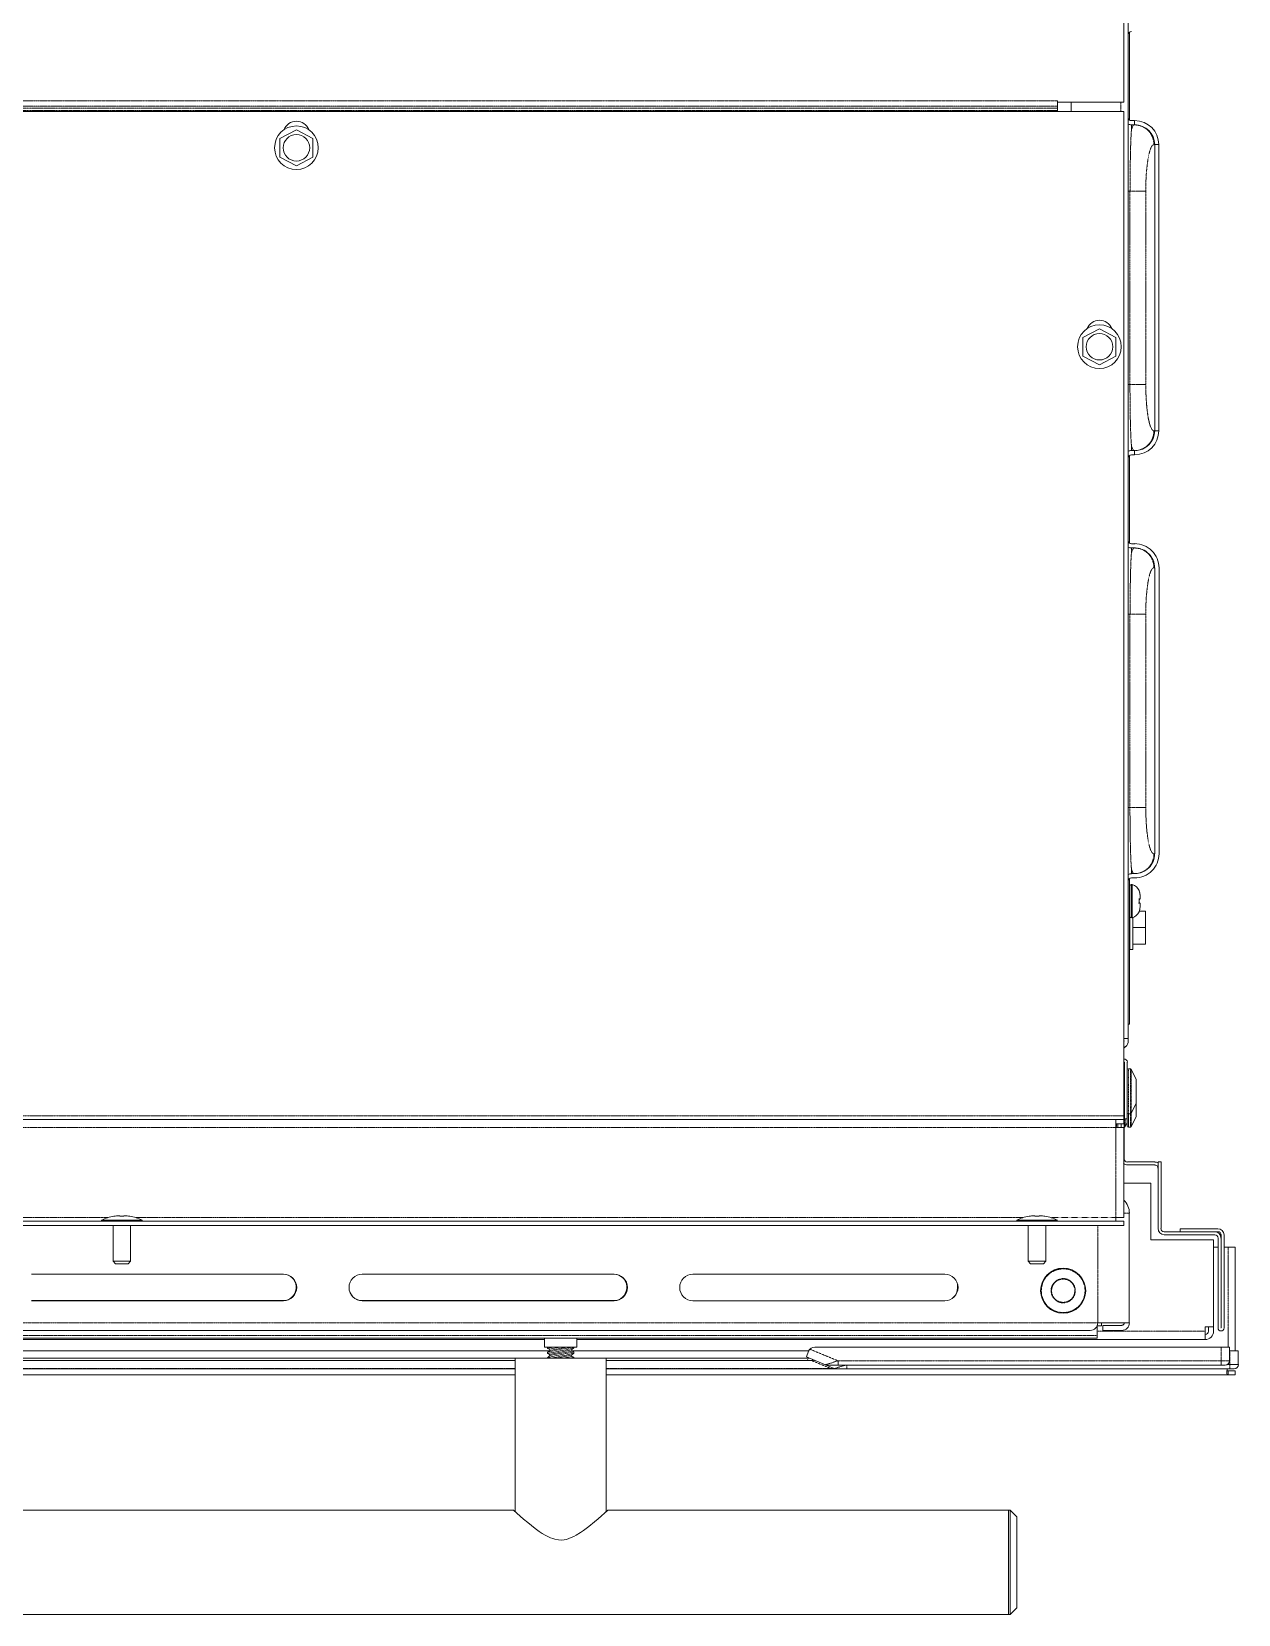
# Model space of a CAD drawing. Header units: millimetres. Extents: x 60499 to 556746, y 248297 to 497145.
# Drawn here: x 282050 to 294693, y 366633 to 383220 of the extents above; entities that cross this region are included whole.
import ezdxf

# ---------------------------------------------------------------- set-up
doc = ezdxf.new("R2010")
doc.units = ezdxf.units.MM
doc.linetypes.add('PHANTOM', pattern=[20, 10, -2, 2, -2, 2, -2])

msp = doc.modelspace()

# ---------------------------------------------------------------- linework, layer by layer
at = {"color": 7, "lineweight": 13, "ltscale": 0.03937}
for p, q in [((293492, 387541), (293492, 382480)), ((293539, 372669), (293539, 387497)), ((293552, 383213), (293552, 382295)), ((262853, 382384), (293492, 382384)), ((293492, 382384), (293492, 371857)), ((293817, 382036), (293817, 379037)), ((293860, 382036), (293860, 379037)), ((293552, 378779), (293552, 377860)), ((293817, 377602), (293817, 374603)), ((293862, 377602), (293862, 374603)), ((293552, 374344), (293552, 372817)), ((293498, 372420), (293498, 371408)), ((293409, 371818), (262936, 371818)), ((293492, 371735), (293492, 370792)), ((293492, 370754), (262853, 370754)), ((293551, 370836), (293551, 369689)), ((293492, 370710), (262853, 370710)), ((294434, 369647), (294434, 370559)), ((294481, 369635), (294481, 370577)), ((294512, 370577), (294512, 369635)), ((294513, 369635), (294513, 370609)), ((294544, 370609), (294544, 369635)), ((294659, 370482), (294659, 369394)), ((282050, 370198), (284688, 370198)), ((285514, 370198), (288153, 370198)), ((288979, 370198), (291617, 370198)), ((282050, 369922), (284683, 369922)), ((284688, 369920), (282050, 369920)), ((285514, 369922), (288147, 369922)), ((288153, 369920), (285514, 369920)), ((291617, 369920), (288979, 369920)), ((293141, 369609), (263199, 369609)), ((263127, 369528), (293213, 369528)), ((287472, 369394), (268863, 369394)), ((268917, 369513), (287423, 369513)), ((290193, 369394), (287709, 369394)), ((287763, 369513), (294347, 369513)), ((294512, 369434), (290255, 369434)), ((268886, 369317), (287454, 369317)), ((269223, 369317), (287117, 369317)), ((269223, 369292), (287117, 369292)), ((287117, 369317), (288069, 369317)), ((287117, 369317), (287117, 367709)), ((287731, 369317), (290188, 369317)), ((288069, 369317), (289621, 369317)), ((288069, 369317), (288069, 367709)), ((288069, 369292), (290177, 369292)), ((290499, 369245), (294512, 369245)), ((269223, 369206), (287117, 369206)), ((287117, 369145), (280143, 369145)), ((288069, 369206), (290425, 369206)), ((294586, 369145), (288069, 369145)), ((290591, 369206), (294604, 369206)), ((269241, 367724), (287100, 367724)), ((288086, 367724), (292286, 367724)), ((292286, 366633), (292286, 367724)), ((292286, 366633), (292286, 367724)), ((292304, 366633), (292304, 367724)), ((292373, 366703), (292373, 367655)), ((264054, 366633), (292286, 366633))]:
    msp.add_line(p, q, dxfattribs=at)
at = {"color": 7, "linetype": 'PHANTOM', "lineweight": 13, "ltscale": 0.03937}
for p, q in [((263546, 382494), (292799, 382494)), ((263546, 382439), (292799, 382439)), ((292799, 382419), (263546, 382419)), ((292799, 382395), (263546, 382395)), ((293558, 379523), (293558, 381550)), ((293723, 379523), (293723, 381550)), ((293558, 375089), (293558, 377116)), ((293723, 375089), (293723, 377116)), ((262853, 371857), (293492, 371857)), ((293409, 371735), (262936, 371735)), ((293409, 371735), (293409, 370792)), ((273495, 370792), (282850, 370792)), ((283140, 370792), (292439, 370792)), ((293221, 369715), (293221, 370710)), ((294586, 370482), (294586, 369434)), ((263119, 369689), (293221, 369689)), ((263127, 369555), (293213, 369555)), ((293213, 369600), (294347, 369600)), ((290499, 369290), (294512, 369290)), ((269223, 369209), (287117, 369209)), ((288069, 369209), (290425, 369209))]:
    msp.add_line(p, q, dxfattribs=at)
at = {"color": 7, "lineweight": 13, "ltscale": 0.000310582}
msp.add_line((292799, 382494), (292799, 382480), dxfattribs=at)
at = {"color": 7, "lineweight": 13, "ltscale": 0.001237}
msp.add_line((292799, 382439), (292799, 382494), dxfattribs=at)
at = {"color": 7, "lineweight": 13, "ltscale": 0.015625}
msp.add_line((293492, 382480), (292799, 382480), dxfattribs=at)
at = {"color": 7, "lineweight": 13, "ltscale": 0.000460647}
msp.add_line((292799, 382439), (292799, 382419), dxfattribs=at)
at = {"color": 7, "lineweight": 13, "ltscale": 0.000530333}
msp.add_line((292799, 382419), (292799, 382395), dxfattribs=at)
at = {"color": 7, "lineweight": 13, "ltscale": 0.00024402}
msp.add_line((292799, 382384), (292799, 382395), dxfattribs=at)
at = {"color": 7, "lineweight": 13, "ltscale": 0.002162}
msp.add_line((292941, 382384), (292941, 382480), dxfattribs=at)
at = {"color": 7, "linetype": 'PHANTOM', "lineweight": 13, "ltscale": 0.002162}
msp.add_line((293462, 382384), (293462, 382480), dxfattribs=at)
at = {"color": 7, "lineweight": 13, "ltscale": 0.004405}
for p, q in [((284824, 382192), (284651, 382101)), ((284997, 382101), (284824, 382192)), ((284651, 382101), (284651, 381906)), ((284997, 381906), (284997, 382101)), ((284651, 381906), (284824, 381815)), ((284824, 381815), (284997, 381906)), ((293238, 380106), (293065, 380015)), ((293065, 380015), (293065, 379820)), ((293411, 380015), (293238, 380106)), ((293411, 379820), (293411, 380015)), ((293065, 379820), (293238, 379729)), ((293238, 379729), (293411, 379820))]:
    msp.add_line(p, q, dxfattribs=at)
at = {"color": 7, "lineweight": 13, "ltscale": 0.000752847}
for p, q in [((293606, 382288), (293573, 382288)), ((293606, 382243), (293573, 382243)), ((293606, 378830), (293573, 378830)), ((293606, 378786), (293573, 378786)), ((293606, 377853), (293573, 377853)), ((293606, 377809), (293573, 377809)), ((293606, 374396), (293573, 374396)), ((293606, 374351), (293573, 374351))]:
    msp.add_line(p, q, dxfattribs=at)
at = {"color": 7, "linetype": 'PHANTOM', "lineweight": 13, "ltscale": 0.00112}
for p, q in [((293573, 382194), (293573, 382243)), ((293573, 377759), (293573, 377809))]:
    msp.add_line(p, q, dxfattribs=at)
at = {"color": 7, "lineweight": 13, "ltscale": 0.000999991}
for p, q in [((293606, 382243), (293606, 382288)), ((294604, 369206), (294649, 369206))]:
    msp.add_line(p, q, dxfattribs=at)
at = {"color": 7, "linetype": 'PHANTOM', "lineweight": 13, "ltscale": 0.00017842}
for p, q in [((293809, 382036), (293817, 382036)), ((293817, 379037), (293809, 379037)), ((293809, 377602), (293817, 377602)), ((293817, 374603), (293809, 374603))]:
    msp.add_line(p, q, dxfattribs=at)
at = {"color": 7, "linetype": 'PHANTOM', "lineweight": 13, "ltscale": 0.000984793}
for p, q in [((293817, 382036), (293860, 382036)), ((293817, 379037), (293860, 379037))]:
    msp.add_line(p, q, dxfattribs=at)
at = {"color": 7, "linetype": 'PHANTOM', "lineweight": 13, "ltscale": 0.000419557}
for p, q in [((293558, 381550), (293539, 381550)), ((293558, 379523), (293539, 379523)), ((293558, 377116), (293539, 377116)), ((293558, 375089), (293539, 375089))]:
    msp.add_line(p, q, dxfattribs=at)
at = {"color": 7, "linetype": 'PHANTOM', "lineweight": 13, "ltscale": 0.003721}
for p, q in [((293723, 381550), (293558, 381550)), ((293723, 379523), (293558, 379523)), ((293723, 377116), (293558, 377116)), ((293723, 375089), (293558, 375089))]:
    msp.add_line(p, q, dxfattribs=at)
at = {"color": 7, "linetype": 'PHANTOM', "lineweight": 13, "ltscale": 0.001119}
for p, q in [((293573, 378880), (293573, 378830)), ((293573, 374445), (293573, 374396))]:
    msp.add_line(p, q, dxfattribs=at)
at = {"color": 7, "lineweight": 13, "ltscale": 0.001}
for p, q in [((293606, 378830), (293606, 378786)), ((294512, 369245), (294556, 369245))]:
    msp.add_line(p, q, dxfattribs=at)
at = {"color": 7, "lineweight": 13, "ltscale": 0.000134154}
msp.add_line((293612, 377853), (293606, 377853), dxfattribs=at)
at = {"color": 7, "linetype": 'PHANTOM', "lineweight": 13, "ltscale": 0.003901}
msp.add_line((293569, 374281), (293569, 374108), dxfattribs=at)
at = {"color": 7, "lineweight": 13, "ltscale": 0.000301812}
for p, q in [((293569, 374281), (293582, 374281)), ((293569, 373935), (293582, 373935))]:
    msp.add_line(p, q, dxfattribs=at)
at = {"color": 7, "lineweight": 13, "ltscale": 0.003901}
for p, q in [((293582, 374281), (293582, 374108)), ((293582, 374108), (293582, 373935))]:
    msp.add_line(p, q, dxfattribs=at)
at = {"color": 7, "linetype": 'PHANTOM', "lineweight": 13, "ltscale": 2.67297e-05}
msp.add_line((293652, 374218), (293654, 374218), dxfattribs=at)
at = {"color": 7, "lineweight": 13, "ltscale": 1.17944e-05}
msp.add_line((293653, 374218), (293652, 374218), dxfattribs=at)
at = {"color": 7, "linetype": 'PHANTOM', "lineweight": 13, "ltscale": 3.54436e-05}
msp.add_line((293569, 374108), (293569, 374106), dxfattribs=at)
at = {"color": 7, "linetype": 'PHANTOM', "lineweight": 13, "ltscale": 0.003866}
msp.add_line((293569, 374106), (293569, 373935), dxfattribs=at)
at = {"color": 7, "lineweight": 13, "ltscale": 8.98707e-05}
msp.add_line((293654, 374125), (293657, 374125), dxfattribs=at)
at = {"color": 7, "lineweight": 13, "ltscale": 8.80684e-05}
msp.add_line((293657, 374091), (293654, 374091), dxfattribs=at)
at = {"color": 7, "lineweight": 13, "ltscale": 0.000874377}
msp.add_line((293663, 374131), (293663, 374170), dxfattribs=at)
at = {"color": 7, "lineweight": 13, "ltscale": 0.000899367}
msp.add_line((293663, 374045), (293663, 374085), dxfattribs=at)
at = {"color": 7, "lineweight": 13, "ltscale": 6.24769e-05}
for p, q in [((293555, 373896), (293552, 373896)), ((293555, 373841), (293552, 373841)), ((293555, 373830), (293552, 373830)), ((293555, 373819), (293552, 373819)), ((293555, 373764), (293552, 373764)), ((293555, 373668), (293552, 373668)), ((293555, 373601), (293552, 373601))]:
    msp.add_line(p, q, dxfattribs=at)
at = {"color": 7, "lineweight": 13, "ltscale": 0.002516}
msp.add_line((293555, 373830), (293555, 373942), dxfattribs=at)
at = {"color": 7, "lineweight": 13, "ltscale": 0.007575}
msp.add_line((293589, 373937), (293589, 373601), dxfattribs=at)
at = {"color": 7, "lineweight": 13, "ltscale": 1.19304e-05}
msp.add_line((293652, 373996), (293652, 373995), dxfattribs=at)
at = {"color": 7, "linetype": 'PHANTOM', "lineweight": 13, "ltscale": 2.72055e-05}
msp.add_line((293653, 373995), (293652, 373995), dxfattribs=at)
at = {"color": 7, "lineweight": 13, "ltscale": 0.001509}
msp.add_line((293655, 374003), (293722, 374003), dxfattribs=at)
at = {"color": 7, "lineweight": 13, "ltscale": 0.0039}
for p, q in [((293722, 374003), (293722, 373830)), ((293722, 373830), (293722, 373657))]:
    msp.add_line(p, q, dxfattribs=at)
at = {"color": 7, "lineweight": 13, "ltscale": 0.003659}
msp.add_line((293555, 373668), (293555, 373830), dxfattribs=at)
at = {"color": 7, "lineweight": 13, "ltscale": 0.003}
for p, q in [((293589, 373830), (293722, 373830)), ((293589, 373657), (293722, 373657))]:
    msp.add_line(p, q, dxfattribs=at)
at = {"color": 7, "lineweight": 13, "ltscale": 0.001516}
msp.add_line((293555, 373601), (293555, 373668), dxfattribs=at)
at = {"color": 7, "lineweight": 13, "ltscale": 0.000774954}
msp.add_line((293555, 373601), (293589, 373601), dxfattribs=at)
at = {"color": 7, "lineweight": 13, "ltscale": 0.000287394}
for p, q in [((293539, 372817), (293552, 372817)), ((287454, 369378), (287454, 369366))]:
    msp.add_line(p, q, dxfattribs=at)
at = {"color": 7, "lineweight": 13, "ltscale": 0.001075}
for p, q in [((293492, 372669), (293539, 372669)), ((293530, 371789), (293509, 371746))]:
    msp.add_line(p, q, dxfattribs=at)
at = {"color": 7, "lineweight": 13, "ltscale": 0.000587256}
msp.add_line((293512, 372583), (293492, 372566), dxfattribs=at)
at = {"color": 7, "lineweight": 13, "ltscale": 0.000591909}
for p, q in [((293495, 372669), (293495, 372642)), ((293539, 372669), (293539, 372642))]:
    msp.add_line(p, q, dxfattribs=at)
at = {"color": 7, "lineweight": 13, "ltscale": 0.002657}
msp.add_line((293495, 372569), (293495, 372451), dxfattribs=at)
at = {"color": 7, "lineweight": 13, "ltscale": 0.013338}
for p, q in [((293499, 372420), (293499, 371828)), ((293530, 372420), (293530, 371828))]:
    msp.add_line(p, q, dxfattribs=at)
at = {"color": 7, "lineweight": 13, "ltscale": 2.0305e-05}
for p, q in [((293498, 372211), (293499, 372211)), ((293498, 371740), (293499, 371740))]:
    msp.add_line(p, q, dxfattribs=at)
at = {"color": 7, "linetype": 'PHANTOM', "lineweight": 13, "ltscale": 0.000187491}
msp.add_line((293499, 372211), (293499, 372203), dxfattribs=at)
at = {"color": 7, "linetype": 'PHANTOM', "lineweight": 13, "ltscale": 0.010625}
for p, q in [((293541, 371879), (293541, 372350)), ((293562, 372350), (293562, 371879))]:
    msp.add_line(p, q, dxfattribs=at)
at = {"color": 7, "lineweight": 13, "ltscale": 0.000470499}
for p, q in [((293541, 372350), (293562, 372350)), ((293541, 371879), (293562, 371879)), ((293541, 371740), (293562, 371740))]:
    msp.add_line(p, q, dxfattribs=at)
at = {"color": 7, "linetype": 'PHANTOM', "lineweight": 13, "ltscale": 0.010349}
msp.add_line((293572, 372344), (293572, 371885), dxfattribs=at)
at = {"color": 7, "lineweight": 13, "ltscale": 0.002582}
for p, q in [((293623, 372241), (293572, 372344)), ((293623, 371987), (293572, 371885)), ((293623, 371849), (293572, 371746))]:
    msp.add_line(p, q, dxfattribs=at)
at = {"color": 7, "linetype": 'PHANTOM', "lineweight": 13, "ltscale": 0.00573}
msp.add_line((293623, 371987), (293623, 372241), dxfattribs=at)
at = {"color": 7, "lineweight": 13, "ltscale": 0.005507}
msp.add_line((293624, 371992), (293624, 372236), dxfattribs=at)
at = {"color": 7, "lineweight": 13, "ltscale": 2.49908e-05}
for p, q in [((293498, 372203), (293499, 372203)), ((293498, 372026), (293499, 372026)), ((293498, 371887), (293499, 371887)), ((294512, 370482), (294513, 370482))]:
    msp.add_line(p, q, dxfattribs=at)
at = {"color": 7, "linetype": 'PHANTOM', "lineweight": 13, "ltscale": 0.003313}
msp.add_line((293499, 371887), (293499, 371740), dxfattribs=at)
at = {"color": 7, "linetype": 'PHANTOM', "lineweight": 13, "ltscale": 0.003125}
for p, q in [((293541, 371740), (293541, 371879)), ((293562, 371879), (293562, 371740)), ((293572, 371885), (293572, 371746)), ((293623, 371849), (293623, 371987))]:
    msp.add_line(p, q, dxfattribs=at)
at = {"color": 7, "lineweight": 13, "ltscale": 0.003118}
msp.add_line((293624, 371854), (293624, 371992), dxfattribs=at)
at = {"color": 7, "lineweight": 13, "ltscale": 0.001865}
for p, q in [((293409, 371818), (293409, 371735)), ((293492, 371818), (293409, 371818)), ((293492, 371774), (293409, 371774)), ((293409, 371735), (293492, 371735)), ((293409, 370792), (293492, 370792))]:
    msp.add_line(p, q, dxfattribs=at)
at = {"color": 7, "linetype": 'PHANTOM', "lineweight": 13, "ltscale": 0.000875037}
msp.add_line((293417, 371774), (293417, 371735), dxfattribs=at)
at = {"color": 7, "lineweight": 13, "ltscale": 0.000875037}
for p, q in [((293429, 371774), (293429, 371735)), ((293467, 371774), (293467, 371735))]:
    msp.add_line(p, q, dxfattribs=at)
at = {"color": 7, "lineweight": 13, "ltscale": 0.000874977}
for p, q in [((293492, 371818), (293492, 371857)), ((293409, 370754), (293409, 370792))]:
    msp.add_line(p, q, dxfattribs=at)
at = {"color": 7, "lineweight": 13, "ltscale": 0.000990019}
for p, q in [((293492, 371818), (293492, 371774)), ((293492, 370754), (293492, 370710))]:
    msp.add_line(p, q, dxfattribs=at)
at = {"color": 7, "lineweight": 13, "ltscale": 0.000700042}
for p, q in [((293499, 371828), (293530, 371828)), ((294085, 370674), (294085, 370643))]:
    msp.add_line(p, q, dxfattribs=at)
at = {"color": 7, "linetype": 'PHANTOM', "lineweight": 13, "ltscale": 0.001849}
msp.add_line((293509, 371828), (293509, 371746), dxfattribs=at)
at = {"color": 7, "lineweight": 13, "ltscale": 0.001737}
msp.add_line((293530, 371751), (293530, 371828), dxfattribs=at)
at = {"color": 7, "lineweight": 13, "ltscale": 0.006425}
for p, q in [((293817, 371374), (293532, 371374)), ((293532, 371343), (293817, 371343))]:
    msp.add_line(p, q, dxfattribs=at)
at = {"color": 7, "lineweight": 13, "ltscale": 0.000699982}
msp.add_line((293852, 371374), (293883, 371374), dxfattribs=at)
at = {"color": 7, "lineweight": 13, "ltscale": 0.015713}
for p, q in [((293852, 370677), (293852, 371374)), ((293883, 371374), (293883, 370677))]:
    msp.add_line(p, q, dxfattribs=at)
at = {"color": 7, "lineweight": 13, "ltscale": 0.006378}
msp.add_line((293492, 371152), (293775, 371152), dxfattribs=at)
at = {"color": 7, "lineweight": 13, "ltscale": 0.013371}
msp.add_line((293775, 371152), (293775, 370559), dxfattribs=at)
at = {"color": 7, "lineweight": 13, "ltscale": 0.0096}
for p, q in [((282782, 370765), (283208, 370765)), ((283208, 370754), (282782, 370754)), ((292371, 370765), (292796, 370765)), ((292796, 370754), (292371, 370754))]:
    msp.add_line(p, q, dxfattribs=at)
at = {"color": 7, "lineweight": 13, "ltscale": 0.000265467}
for p, q in [((282782, 370765), (282782, 370754)), ((283208, 370765), (283208, 370754)), ((292371, 370765), (292371, 370754)), ((292796, 370765), (292796, 370754))]:
    msp.add_line(p, q, dxfattribs=at)
at = {"color": 7, "lineweight": 13, "ltscale": 1.15943e-05}
for p, q in [((282912, 370807), (282912, 370807)), ((283078, 370807), (283078, 370807)), ((292500, 370807), (292500, 370807)), ((292667, 370807), (292667, 370807))]:
    msp.add_line(p, q, dxfattribs=at)
at = {"color": 7, "lineweight": 13, "ltscale": 8.82487e-05}
for p, q in [((282973, 370811), (282973, 370807)), ((283017, 370807), (283017, 370811)), ((292561, 370811), (292561, 370807)), ((292606, 370807), (292606, 370811))]:
    msp.add_line(p, q, dxfattribs=at)
at = {"color": 7, "linetype": 'PHANTOM', "lineweight": 13, "ltscale": 0.015348}
msp.add_line((292729, 370792), (293409, 370792), dxfattribs=at)
at = {"color": 7, "linetype": 'PHANTOM', "lineweight": 13, "ltscale": 0.001344}
msp.add_line((293492, 370836), (293551, 370836), dxfattribs=at)
at = {"color": 7, "lineweight": 13, "ltscale": 0.00848}
for p, q in [((282903, 370710), (282903, 370334)), ((283087, 370710), (283087, 370334)), ((292492, 370710), (292492, 370334)), ((292676, 370710), (292676, 370334))]:
    msp.add_line(p, q, dxfattribs=at)
at = {"color": 7, "lineweight": 13, "ltscale": 0.014875}
msp.add_line((293775, 370559), (294434, 370559), dxfattribs=at)
at = {"color": 7, "lineweight": 13, "ltscale": 0.011938}
for p, q in [((294446, 370643), (293917, 370643)), ((293917, 370612), (294446, 370612))]:
    msp.add_line(p, q, dxfattribs=at)
at = {"color": 7, "lineweight": 13, "ltscale": 0.008869}
for p, q in [((294085, 370674), (294479, 370674)), ((294085, 370643), (294479, 370643))]:
    msp.add_line(p, q, dxfattribs=at)
at = {"color": 7, "lineweight": 13, "ltscale": 0.001051}
msp.add_line((294434, 370482), (294481, 370482), dxfattribs=at)
at = {"color": 7, "lineweight": 13, "ltscale": 0.000939497}
msp.add_line((294544, 370482), (294586, 370482), dxfattribs=at)
at = {"color": 7, "lineweight": 13, "ltscale": 0.001663}
msp.add_line((294586, 370482), (294659, 370482), dxfattribs=at)
at = {"color": 7, "lineweight": 13, "ltscale": 0.00415}
for p, q in [((283087, 370334), (282903, 370334)), ((292676, 370334), (292492, 370334))]:
    msp.add_line(p, q, dxfattribs=at)
at = {"color": 7, "lineweight": 13, "ltscale": 0.000855635}
for p, q in [((282903, 370334), (282927, 370305)), ((283087, 370334), (283062, 370305)), ((292492, 370334), (292516, 370305)), ((292676, 370334), (292651, 370305))]:
    msp.add_line(p, q, dxfattribs=at)
at = {"color": 7, "lineweight": 13, "ltscale": 0.00305}
for p, q in [((283062, 370305), (282927, 370305)), ((292651, 370305), (292516, 370305))]:
    msp.add_line(p, q, dxfattribs=at)
at = {"color": 7, "lineweight": 13, "ltscale": 0.000930966}
msp.add_line((291750, 370096), (291750, 370055), dxfattribs=at)
at = {"color": 7, "lineweight": 13, "ltscale": 0.00222}
msp.add_line((293213, 369555), (293213, 369653), dxfattribs=at)
at = {"color": 7, "lineweight": 13, "ltscale": 0.000604825}
msp.add_line((293213, 369528), (293213, 369555), dxfattribs=at)
at = {"color": 7, "lineweight": 13, "ltscale": 0.001003}
msp.add_line((293258, 369656), (293214, 369656), dxfattribs=at)
at = {"color": 7, "lineweight": 13, "ltscale": 0.000600019}
for p, q in [((293221, 369689), (293221, 369715)), ((293221, 369715), (293221, 369689))]:
    msp.add_line(p, q, dxfattribs=at)
at = {"color": 7, "lineweight": 13, "ltscale": 0.00745}
msp.add_line((293551, 369689), (293221, 369689), dxfattribs=at)
at = {"color": 7, "lineweight": 13, "ltscale": 0.000743295}
msp.add_line((293258, 369689), (293258, 369656), dxfattribs=at)
at = {"color": 7, "lineweight": 13, "ltscale": 0.00445}
for p, q in [((293274, 369662), (293472, 369662)), ((293274, 369609), (293472, 369609))]:
    msp.add_line(p, q, dxfattribs=at)
at = {"color": 7, "lineweight": 13, "ltscale": 0.0012}
msp.add_line((293274, 369609), (293274, 369662), dxfattribs=at)
at = {"color": 7, "lineweight": 13, "ltscale": 0.00197}
for p, q in [((294347, 369647), (294434, 369647)), ((294347, 369600), (294347, 369513))]:
    msp.add_line(p, q, dxfattribs=at)
at = {"color": 7, "lineweight": 13, "ltscale": 0.001063}
for p, q in [((294347, 369647), (294347, 369600)), ((294381, 369647), (294381, 369600)), ((294434, 369647), (294434, 369600))]:
    msp.add_line(p, q, dxfattribs=at)
at = {"color": 7, "lineweight": 13, "ltscale": 0.002095}
for p, q in [((287423, 369528), (287423, 369435)), ((287763, 369528), (287763, 369435))]:
    msp.add_line(p, q, dxfattribs=at)
at = {"color": 7, "lineweight": 13, "ltscale": 0.003837}
for p, q in [((287423, 369435), (287593, 369435)), ((287593, 369435), (287763, 369435))]:
    msp.add_line(p, q, dxfattribs=at)
at = {"color": 7, "lineweight": 13, "ltscale": 4.38428e-05}
msp.add_line((287456, 369435), (287454, 369434), dxfattribs=at)
at = {"color": 7, "lineweight": 13, "ltscale": 0.000121151}
msp.add_line((287459, 369435), (287454, 369434), dxfattribs=at)
at = {"color": 7, "lineweight": 13, "ltscale": 0.000287334}
for p, q in [((287454, 369434), (287454, 369421)), ((287731, 369383), (287731, 369371))]:
    msp.add_line(p, q, dxfattribs=at)
at = {"color": 7, "lineweight": 13, "ltscale": 0.000247957}
msp.add_line((287454, 369421), (287465, 369423), dxfattribs=at)
at = {"color": 7, "lineweight": 13, "ltscale": 0.000522443}
for p, q in [((287476, 369414), (287454, 369421)), ((287709, 369391), (287731, 369383)), ((287709, 369335), (287731, 369328))]:
    msp.add_line(p, q, dxfattribs=at)
at = {"color": 7, "lineweight": 13, "ltscale": 0.00074041}
for p, q in [((287479, 369400), (287454, 369378)), ((287707, 369404), (287731, 369426))]:
    msp.add_line(p, q, dxfattribs=at)
at = {"color": 7, "lineweight": 13, "ltscale": 0.002465}
msp.add_line((287583, 369435), (287476, 369414), dxfattribs=at)
at = {"color": 7, "lineweight": 13, "ltscale": 0.000312504}
for p, q in [((287479, 369400), (287476, 369414)), ((287709, 369391), (287707, 369404)), ((287479, 369345), (287476, 369358)), ((287709, 369335), (287707, 369349))]:
    msp.add_line(p, q, dxfattribs=at)
at = {"color": 7, "lineweight": 13, "ltscale": 0.005302}
for p, q in [((287707, 369404), (287476, 369358)), ((287709, 369391), (287479, 369345))]:
    msp.add_line(p, q, dxfattribs=at)
at = {"color": 7, "lineweight": 13, "ltscale": 0.004029}
msp.add_line((287654, 369435), (287479, 369400), dxfattribs=at)
at = {"color": 7, "lineweight": 13, "ltscale": 0.000205153}
msp.add_line((287731, 369435), (287731, 369426), dxfattribs=at)
at = {"color": 7, "lineweight": 13, "ltscale": 0.001455}
msp.add_line((290191, 369391), (290167, 369332), dxfattribs=at)
at = {"color": 7, "linetype": 'PHANTOM', "lineweight": 13, "ltscale": 0.007191}
msp.add_line((290204, 369412), (290499, 369290), dxfattribs=at)
at = {"color": 7, "linetype": 'PHANTOM', "lineweight": 13, "ltscale": 0.00325}
for p, q in [((294512, 369290), (294512, 369434)), ((294604, 369250), (294604, 369394))]:
    msp.add_line(p, q, dxfattribs=at)
at = {"color": 7, "lineweight": 13, "ltscale": 0.002}
for p, q in [((294512, 369434), (294601, 369434)), ((294604, 369394), (294693, 369394))]:
    msp.add_line(p, q, dxfattribs=at)
at = {"color": 7, "lineweight": 13, "ltscale": 0.00325}
for p, q in [((294601, 369290), (294601, 369434)), ((294693, 369250), (294693, 369394))]:
    msp.add_line(p, q, dxfattribs=at)
at = {"color": 7, "lineweight": 13, "ltscale": 8.37431e-05}
msp.add_line((294601, 369394), (294604, 369394), dxfattribs=at)
at = {"color": 7, "lineweight": 13, "ltscale": 0.003157}
for p, q in [((287453, 369317), (287313, 369317)), ((287873, 369317), (287733, 369317))]:
    msp.add_line(p, q, dxfattribs=at)
at = {"color": 7, "lineweight": 13, "ltscale": 0.006315}
msp.add_line((287733, 369317), (287453, 369317), dxfattribs=at)
at = {"color": 7, "lineweight": 13, "ltscale": 0.000247969}
msp.add_line((287454, 369366), (287465, 369368), dxfattribs=at)
at = {"color": 7, "lineweight": 13, "ltscale": 0.000522424}
msp.add_line((287476, 369358), (287454, 369366), dxfattribs=at)
at = {"color": 7, "lineweight": 13, "ltscale": 0.00074045}
for p, q in [((287479, 369345), (287454, 369323)), ((287707, 369349), (287731, 369371))]:
    msp.add_line(p, q, dxfattribs=at)
at = {"color": 7, "lineweight": 13, "ltscale": 0.000126035}
msp.add_line((287454, 369323), (287454, 369317), dxfattribs=at)
at = {"color": 7, "lineweight": 13, "ltscale": 0.003626}
msp.add_line((287707, 369349), (287549, 369317), dxfattribs=at)
at = {"color": 7, "lineweight": 13, "ltscale": 0.002063}
msp.add_line((287709, 369335), (287620, 369317), dxfattribs=at)
at = {"color": 7, "lineweight": 13, "ltscale": 0.000237172}
msp.add_line((287731, 369328), (287731, 369317), dxfattribs=at)
at = {"color": 7, "lineweight": 13, "ltscale": 0.012815}
msp.add_line((289621, 369317), (290189, 369317), dxfattribs=at)
at = {"color": 7, "lineweight": 13, "ltscale": 0.004875}
for p, q in [((290167, 369332), (290366, 369249)), ((290259, 369292), (290459, 369209))]:
    msp.add_line(p, q, dxfattribs=at)
at = {"color": 7, "linetype": 'PHANTOM', "lineweight": 13, "ltscale": 0.000625399}
msp.add_line((290177, 369292), (290188, 369317), dxfattribs=at)
at = {"color": 7, "linetype": 'PHANTOM', "lineweight": 13, "ltscale": 0.005063}
msp.add_line((290425, 369209), (290217, 369295), dxfattribs=at)
at = {"color": 7, "lineweight": 13, "ltscale": 0.000188563}
msp.add_line((290259, 369292), (290251, 369295), dxfattribs=at)
at = {"color": 7, "lineweight": 13, "ltscale": 3.01895e-05}
msp.add_line((290259, 369293), (290259, 369292), dxfattribs=at)
at = {"color": 7, "linetype": 'PHANTOM', "lineweight": 13, "ltscale": 0.003135}
msp.add_line((290499, 369290), (290366, 369249), dxfattribs=at)
at = {"color": 7, "lineweight": 13, "ltscale": 0.002613}
for p, q in [((290499, 369245), (290383, 369245)), ((290476, 369206), (290591, 369206))]:
    msp.add_line(p, q, dxfattribs=at)
at = {"color": 7, "linetype": 'PHANTOM', "lineweight": 13, "ltscale": 0.002779}
msp.add_line((290459, 369209), (290576, 369245), dxfattribs=at)
at = {"color": 7, "linetype": 'PHANTOM', "lineweight": 13, "ltscale": 0.000999991}
for p, q in [((290499, 369290), (290499, 369245)), ((294512, 369290), (294512, 369245)), ((294604, 369206), (294604, 369250))]:
    msp.add_line(p, q, dxfattribs=at)
at = {"color": 7, "linetype": 'PHANTOM', "lineweight": 13, "ltscale": 0.000894622}
msp.add_line((290591, 369206), (290591, 369245), dxfattribs=at)
at = {"color": 7, "linetype": 'PHANTOM', "lineweight": 13, "ltscale": 0.002}
for p, q in [((294512, 369290), (294601, 369290)), ((294604, 369250), (294693, 369250))]:
    msp.add_line(p, q, dxfattribs=at)
at = {"color": 7, "linetype": 'PHANTOM', "lineweight": 13, "ltscale": 0.000637745}
msp.add_line((294576, 369250), (294604, 369250), dxfattribs=at)
at = {"color": 7, "linetype": 'PHANTOM', "lineweight": 13, "ltscale": 7.61137e-05}
msp.add_line((290425, 369206), (290425, 369209), dxfattribs=at)
at = {"color": 7, "lineweight": 13, "ltscale": 0.001143}
msp.add_line((290475, 369206), (290425, 369206), dxfattribs=at)
at = {"color": 7, "lineweight": 13, "ltscale": 0.000887353}
msp.add_line((294586, 369145), (294586, 369184), dxfattribs=at)
at = {"color": 7, "lineweight": 13, "ltscale": 2.00046e-05}
for p, q in [((294586, 369184), (294587, 369184)), ((294586, 369145), (294587, 369145))]:
    msp.add_line(p, q, dxfattribs=at)
at = {"color": 7, "lineweight": 13, "ltscale": 0.000887473}
for p, q in [((294587, 369145), (294587, 369184)), ((294659, 369145), (294659, 369184))]:
    msp.add_line(p, q, dxfattribs=at)
at = {"color": 7, "lineweight": 13, "ltscale": 0.000820791}
for p, q in [((294623, 369184), (294587, 369184)), ((294623, 369145), (294587, 369145))]:
    msp.add_line(p, q, dxfattribs=at)
at = {"color": 7, "lineweight": 13, "ltscale": 0.000821271}
for p, q in [((294659, 369184), (294623, 369184)), ((294659, 369145), (294623, 369145))]:
    msp.add_line(p, q, dxfattribs=at)
at = {"color": 7, "lineweight": 13, "ltscale": 0.000534166}
msp.add_line((288069, 367709), (288086, 367724), dxfattribs=at)
at = {"color": 7, "lineweight": 13, "ltscale": 0.000393725}
for p, q in [((292304, 367724), (292286, 367724)), ((292304, 366633), (292286, 366633))]:
    msp.add_line(p, q, dxfattribs=at)
at = {"color": 7, "lineweight": 13, "ltscale": 0.002227}
for p, q in [((292304, 367724), (292373, 367655)), ((292304, 366633), (292373, 366703))]:
    msp.add_line(p, q, dxfattribs=at)
at = {"color": 7, "linetype": 'PHANTOM', "lineweight": 13, "ltscale": 0.03937}
for points in [[(293573, 382194), (293567, 382094), (293563, 381956), (293560, 381795), (293558, 381550)], [(293723, 381550), (293726, 381682), (293730, 381745), (293736, 381803), (293746, 381883), (293760, 381949), (293767, 381975), (293775, 381997), (293786, 382019), (293797, 382032), (293803, 382035), (293809, 382036)], [(293558, 379523), (293558, 379441), (293561, 379175), (293564, 379057), (293568, 378957), (293573, 378880)], [(293809, 379037), (293803, 379038), (293798, 379041), (293787, 379053), (293777, 379072), (293769, 379092), (293762, 379115), (293749, 379172), (293742, 379221), (293735, 379275), (293730, 379336), (293726, 379401), (293723, 379523)], [(293573, 377759), (293567, 377660), (293563, 377522), (293560, 377361), (293558, 377116)], [(293723, 377116), (293726, 377248), (293730, 377310), (293736, 377369), (293746, 377449), (293760, 377515), (293767, 377541), (293775, 377563), (293786, 377584), (293797, 377597), (293803, 377601), (293809, 377602)], [(293558, 375089), (293558, 375007), (293561, 374741), (293564, 374622), (293568, 374522), (293573, 374445)], [(293809, 374603), (293803, 374604), (293798, 374607), (293787, 374619), (293777, 374638), (293769, 374657), (293762, 374680), (293749, 374738), (293742, 374787), (293735, 374841), (293730, 374902), (293726, 374966), (293723, 375089)], [(293652, 374131), (293661, 374131), (293663, 374131), (293663, 374131), (293663, 374131), (293663, 374131)], [(293663, 374085), (293663, 374085), (293663, 374085), (293663, 374085), (293653, 374085)], [(290459, 369209), (290460, 369209), (290460, 369208), (290460, 369208), (290460, 369208), (290460, 369208), (290460, 369208), (290459, 369208), (290456, 369208), (290441, 369208), (290425, 369209)]]:
    msp.add_lwpolyline(points, dxfattribs=at)
at = {"color": 7, "lineweight": 13, "ltscale": 0.03937}
for points in [[(294580, 369206), (294573, 369185), (294571, 369167)], [(294571, 369167), (294571, 369159), (294573, 369153), (294576, 369148), (294580, 369146), (294586, 369145)], [(294574, 369188), (294576, 369186), (294586, 369184)], [(287100, 367724), (287204, 367632), (287247, 367596), (287326, 367533), (287369, 367502), (287399, 367482), (287431, 367463), (287458, 367448), (287486, 367435), (287509, 367427), (287532, 367420), (287569, 367413), (287606, 367412), (287629, 367415), (287653, 367419), (287678, 367427), (287703, 367437), (287730, 367449), (287756, 367463), (287802, 367492), (287831, 367512), (287887, 367554), (287947, 367603), (287984, 367634), (288086, 367724)]]:
    msp.add_lwpolyline(points, dxfattribs=at)
for centre, radius in [((284824, 382003), 229), ((284824, 382003), 139), ((293238, 379918), 229), ((293238, 379918), 139), ((292858, 370025), 236)]:
    msp.add_circle(centre, radius, dxfattribs=at)
at = {"color": 7, "linetype": 'PHANTOM', "lineweight": 13, "ltscale": 0.03937}
for radius in [229, 127, 122]:
    msp.add_circle((292858, 370025), radius, dxfattribs=at)
at = {"color": 7, "lineweight": 13, "ltscale": 0.03937}
for centre, radius, start, end in [((293573, 383187), 33.3, 90, 180), ((284824, 382142), 139, 21.7877, 158.2124), ((293573, 382321), 33.3, 180, 270), ((293573, 382321), 77.6, 244.6234, 270), ((293238, 380056), 139, 21.7877, 158.2124), ((293573, 378752), 77.6, 90, 115.3766), ((293573, 378752), 33.3, 90, 180), ((293573, 377887), 33.3, 180, 270), ((293573, 377887), 77.6, 244.6234, 270), ((293573, 374318), 77.6, 90, 115.3766), ((293573, 374318), 33.3, 90, 180), ((293569, 374264), 16.6, 90, 180), ((293552, 374174), 111, 23.7199, 74.2917), ((293546, 374170), 117, 359.7201, 24.2542), ((293649, 374216), 5.54, 348.3713, 23.72), ((293547, 374170), 116, 359.7713, 22.6588), ((293647, 374128), 6.24, 6.2277, 28.5956), ((293547, 374045), 116, 335.101, 0.2898), ((293405, 374108), 249, 355.3123, 4.9491), ((293647, 374088), 6.19, 331.6496, 354.0894), ((293547, 374045), 116, 336.7137, 0.2374), ((293657, 374131), 5.54, 270, 0), ((293657, 374085), 5.54, 0, 90), ((293569, 373951), 16.6, 180, 270), ((293552, 374041), 111, 285.7083, 335.6197), ((293648, 373998), 5.54, 335.6197, 11.2648), ((293462, 372642), 33.3, 334.1584, 0), ((293462, 372642), 77.6, 310, 0), ((293499, 372420), 31.6, 0, 102.4739), ((293499, 372420), 0.554, 0, 180), ((293541, 372339), 11.1, 90, 180), ((293562, 372339), 11.1, 26.5651, 90), ((293613, 372236), 11.1, 360, 26.565), ((293541, 371890), 11.1, 180, 270), ((293562, 371890), 11.1, 270, 333.4349), ((293613, 371992), 11.1, 333.435, 0), ((293499, 371751), 11.1, 270, 333.4349), ((293541, 371751), 11.1, 180, 270), ((293562, 371751), 11.1, 270, 333.4349), ((293613, 371854), 11.1, 333.435, 0), ((293532, 371408), 34.4, 180, 270), ((293532, 371408), 65.4, 231.5901, 270), ((293817, 371308), 65.4, 58.3019, 90), ((293817, 371308), 34.4, 0, 90), ((293360, 370836), 192, 0, 46.4246), ((282995, 370329), 485, 99.8709, 116.031), ((282995, 370329), 484, 96.6631, 99.8813), ((282995, 370329), 484, 96.6631, 99.8813), ((282995, 370329), 478, 87.3404, 92.6595), ((282995, 370329), 478, 87.3404, 92.6595), ((282995, 370329), 484, 80.1187, 83.3369), ((282995, 370329), 484, 80.1187, 83.3369), ((282995, 370329), 485, 63.969, 80.1291), ((292584, 370329), 485, 99.8709, 116.031), ((292584, 370329), 484, 96.6631, 99.8813), ((292584, 370329), 484, 96.6631, 99.8813), ((292584, 370329), 478, 87.3404, 92.6595), ((292584, 370329), 478, 87.3404, 92.6595), ((292584, 370329), 484, 80.1187, 83.3369), ((292584, 370329), 484, 80.1187, 83.3369), ((292584, 370329), 485, 63.969, 80.1291), ((293917, 370677), 65.4, 180, 270), ((293917, 370677), 34.4, 180, 270), ((294446, 370577), 65.4, 0, 90), ((294446, 370577), 34.4, 0, 90), ((294479, 370609), 65.4, 0, 90), ((294479, 370609), 34.4, 0, 90), ((284683, 370060), 139, 270, 77.3889), ((284688, 370059), 139, 270, 90), ((285514, 370059), 139, 90, 270), ((285514, 370060), 139, 181.0424, 270), ((288147, 370060), 139, 270, 77.3889), ((288153, 370059), 139, 270, 90), ((288979, 370059), 139, 90, 270), ((291617, 370059), 139, 270, 90), ((291612, 370055), 139, 313.0131, 0), ((293141, 369689), 79.8, 270.0268, 0.0079), ((293472, 369689), 79.8, 270, 0), ((293472, 369689), 26.6, 270, 0), ((294347, 369600), 87.4, 270, 0), ((294347, 369600), 34.4, 270, 0), ((294512, 369635), 31.6, 180, 0), ((294512, 369635), 0.554, 180, 0), ((288667, 364453), 5073, 101.6164, 103.8267), ((286188, 375987), 6687, 281.0135, 281.5364), ((286240, 375671), 6421, 281.0024, 281.925), ((286540, 374264), 4982, 281.8926, 283.8393), ((288974, 362993), 6564, 101.0795, 101.6808), ((290255, 369365), 69.3, 90, 157.5), ((288667, 364397), 5073, 101.6164, 103.8267), ((286279, 375423), 6225, 281.2248, 281.9353), ((286540, 374208), 4982, 281.8926, 283.8393), ((289024, 362690), 6817, 100.9308, 101.6704), ((289148, 362003), 7460, 100.9478, 101.3648), ((290178, 369538), 246, 269.8168, 279.2229), ((290188, 369581), 264, 269.9957, 272.6566), ((290383, 369290), 44.3, 247.5, 270), ((294556, 369290), 44.3, 270, 0), ((294649, 369250), 44.3, 270, 0), ((290476, 369250), 44.3, 247.5, 270)]:
    msp.add_arc(centre, radius, start, end, dxfattribs=at)
at = {"color": 7, "linetype": 'PHANTOM', "lineweight": 13, "ltscale": 0.03937}
for centre, radius, start, end in [((293547, 374170), 116, 359.7365, 24.5516), ((293417, 374108), 237, 359.9536, 5.7142), ((293547, 374045), 116, 334.7958, 0.2677), ((293416, 374107), 237, 354.5668, 0.041)]:
    msp.add_arc(centre, radius, start, end, dxfattribs=at)
for centre, major_axis, ratio, start_param, end_param in [((293605, 381542), (0, -701), 0.122836, 3.141565, 3.520172), ((293605, 382036), (0, -207), 0.984808, 1.570796, 3.141593), ((293605, 379037), (0, 207), 0.984808, 3.141593, 4.712389), ((293604, 379525), (0, -695), 0.123386, 5.902864, 6.283191), ((293605, 377108), (0, -701), 0.122836, 3.141565, 3.520172), ((293605, 377602), (0, -207), 0.984808, 1.570796, 3.141593), ((293605, 374603), (0, 207), 0.984808, 3.141593, 4.712389), ((293604, 375091), (0, -695), 0.123386, 5.902864, 6.283191)]:
    msp.add_ellipse(centre, major_axis=major_axis, ratio=ratio, start_param=start_param, end_param=end_param, dxfattribs=at)
at = {"color": 7, "lineweight": 13, "ltscale": 0.03937}
for centre, major_axis, ratio, start_param, end_param in [((293606, 382036), (254, 0), 0.990067, 6.283153, 7.853948), ((293606, 382036), (254, 0), 0.990067, 6.283153, 7.853948), ((293606, 382036), (211, 0), 0.984808, 6.283093, 7.853885), ((293606, 379037), (211, 0), 0.984808, 4.712486, 6.283278), ((293606, 379037), (254, 0), 0.990067, 4.712422, 6.283217), ((293606, 377602), (256, 0), 0.984808, 6.283185, 7.853982), ((293606, 377602), (210, 0), 0.984808, 6.283185, 7.853982), ((293606, 374603), (-256, 0), 0.984808, 1.570796, 3.141593), ((293606, 374603), (-210, 0), 0.984808, 1.570796, 3.141593), ((282956, 370329), (0, 482), 0.707107, 6.233201, 6.333169), ((282956, 370329), (0, 482), 0.707107, 6.233201, 6.333169), ((283034, 370329), (0, -482), 0.707107, 3.091609, 3.191577), ((283034, 370329), (0, -482), 0.707107, 3.091609, 3.191577), ((292544, 370329), (0, 482), 0.707107, 6.233201, 6.333169), ((292544, 370329), (0, 482), 0.707107, 6.233201, 6.333169), ((292623, 370329), (0, -482), 0.707107, 3.091609, 3.191577), ((292623, 370329), (0, -482), 0.707107, 3.091609, 3.191577), ((290143, 369244), (113, 47), 0.222565, 0.219026, 0.767271)]:
    msp.add_ellipse(centre, major_axis=major_axis, ratio=ratio, start_param=start_param, end_param=end_param, dxfattribs=at)

doc.saveas('drawing.dxf')
